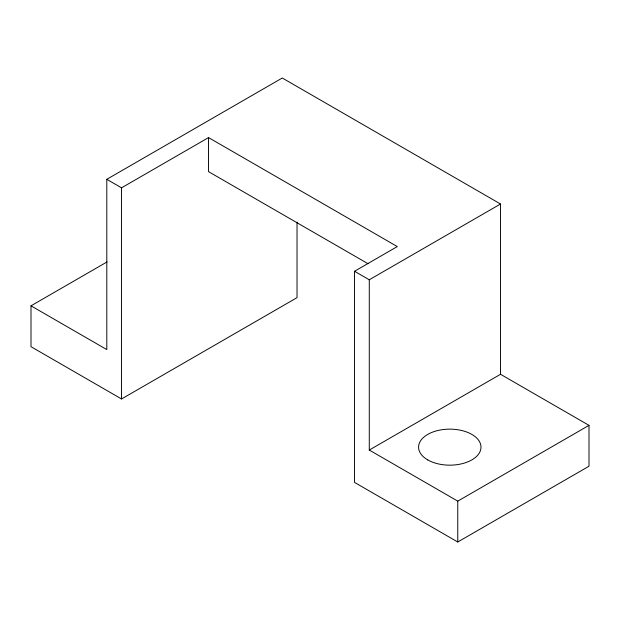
<?xml version="1.0" encoding="UTF-8"?>
<svg xmlns="http://www.w3.org/2000/svg" width="620" height="620" viewBox="0 0 620 620"><rect width="100%" height="100%" fill="white"/><g stroke="black" fill="none" stroke-linecap="round" stroke-linejoin="round"><path stroke-width="0.93" d="M297.026 222.177L297.026 297.654L121.543 398.97L31 346.696L31 305.831L106.803 349.587L106.803 179.312L282.278 78.004L500.526 204.003L500.526 374.279L369.28 450.05L369.28 279.775L500.526 204.003M106.803 179.312L121.543 187.829L208.545 137.594L397.296 246.574L354.539 271.258L354.539 482.407L457.762 541.996L589 466.225L589 425.359L500.526 374.279M31 305.831L107.043 261.927M369.28 450.05L457.762 501.131L589 425.359M368.071 263.748L208.545 171.655L208.545 137.594M354.539 271.258L369.28 279.775M457.762 501.131L457.762 541.996M121.543 187.829L121.543 398.97M427.73 459.893A31.201 18.011 0 0 0 479.927 451.817A31.201 18.011 0 0 0 441.719 429.753A31.201 18.011 0 0 0 427.73 459.893"/></g></svg>
